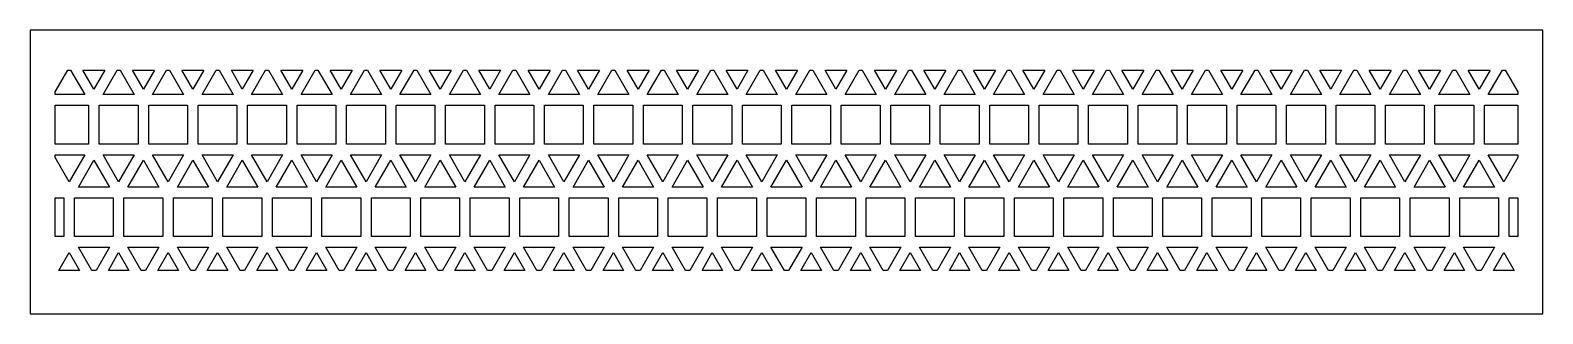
# Model space of a CAD drawing. Header units: millimetres. Extents: x 146 to 1054, y 65 to 235.
import ezdxf

# ---------------------------------------------------------------- set-up
doc = ezdxf.new("R2010")
doc.units = ezdxf.units.MM
doc.layers.get('0').update_dxf_attribs({"linetype": 'CONTINUOUS'})

msp = doc.modelspace()

# ---------------------------------------------------------------- linework, layer by layer
at = {"color": 7}
for points in [[(146.000008, 65), (1054.000008, 65), (1054.000008, 235), (146.000008, 235), (146.000008, 65)], [(178.678658, 196.398485), (161.000008, 196.398485), (161.000008, 198.017449), (168.495487, 211), (170.24847, 211), (178.678658, 196.398485)], [(177.638553, 211), (190.803889, 211), (184.221221, 199.598485), (177.638553, 211)], [(208.377143, 196.398485), (189.763783, 196.398485), (198.193972, 211), (199.946954, 211), (208.377143, 196.398485)], [(207.337038, 211), (220.502374, 211), (213.919706, 199.598485), (207.337038, 211)], [(238.075628, 196.398485), (219.462268, 196.398485), (227.892457, 211), (229.645439, 211), (238.075628, 196.398485)], [(237.035523, 211), (250.200858, 211), (243.618191, 199.598485), (237.035523, 211)], [(267.774113, 196.398485), (249.160753, 196.398485), (257.590942, 211), (259.343924, 211), (267.774113, 196.398485)], [(266.734007, 211), (279.899343, 211), (273.316675, 199.598485), (266.734007, 211)], [(297.472598, 196.398485), (278.859238, 196.398485), (287.289427, 211), (289.042409, 211), (297.472598, 196.398485)], [(296.432492, 211), (309.597828, 211), (303.01516, 199.598485), (296.432492, 211)], [(327.171082, 196.398485), (308.557723, 196.398485), (316.987911, 211), (318.740894, 211), (327.171082, 196.398485)], [(326.130977, 211), (339.296313, 211), (332.713645, 199.598485), (326.130977, 211)], [(356.869567, 196.398485), (338.256208, 196.398485), (346.686396, 211), (348.439378, 211), (356.869567, 196.398485)], [(355.829462, 211), (368.994798, 211), (362.41213, 199.598485), (355.829462, 211)], [(386.568052, 196.398485), (367.954692, 196.398485), (376.384881, 211), (378.137863, 211), (386.568052, 196.398485)], [(385.527947, 211), (398.693282, 211), (392.110615, 199.598485), (385.527947, 211)], [(416.266537, 196.398485), (397.653177, 196.398485), (406.083366, 211), (407.836348, 211), (416.266537, 196.398485)], [(415.226431, 211), (428.391767, 211), (421.809099, 199.598485), (415.226431, 211)], [(445.965022, 196.398485), (427.351662, 196.398485), (435.781851, 211), (437.534833, 211), (445.965022, 196.398485)], [(444.924916, 211), (458.090252, 211), (451.507584, 199.598485), (444.924916, 211)], [(475.663506, 196.398485), (457.050147, 196.398485), (465.480335, 211), (467.233318, 211), (475.663506, 196.398485)], [(474.623401, 211), (487.788737, 211), (481.206069, 199.598485), (474.623401, 211)], [(505.361991, 196.398485), (486.748632, 196.398485), (495.17882, 211), (496.931802, 211), (505.361991, 196.398485)], [(504.321886, 211), (517.487222, 211), (510.904554, 199.598485), (504.321886, 211)], [(535.060476, 196.398485), (516.447116, 196.398485), (524.877305, 211), (526.630287, 211), (535.060476, 196.398485)], [(534.020371, 211), (547.185706, 211), (540.603039, 199.598485), (534.020371, 211)], [(564.758961, 196.398485), (546.145601, 196.398485), (554.57579, 211), (556.328772, 211), (564.758961, 196.398485)], [(563.718856, 211), (576.884191, 211), (570.301523, 199.598485), (563.718856, 211)], [(594.457446, 196.398485), (575.844086, 196.398485), (584.274275, 211), (586.027257, 211), (594.457446, 196.398485)], [(593.41734, 211), (606.582676, 211), (600.000008, 199.598485), (593.41734, 211)], [(624.15593, 196.398485), (605.542571, 196.398485), (613.97276, 211), (615.725742, 211), (624.15593, 196.398485)], [(623.115825, 211), (636.281161, 211), (629.698493, 199.598485), (623.115825, 211)], [(653.854415, 196.398485), (635.241056, 196.398485), (643.671244, 211), (645.424227, 211), (653.854415, 196.398485)], [(652.81431, 211), (665.979646, 211), (659.396978, 199.598485), (652.81431, 211)], [(683.5529, 196.398485), (664.93954, 196.398485), (673.369729, 211), (675.122711, 211), (683.5529, 196.398485)], [(682.512795, 211), (695.678131, 211), (689.095463, 199.598485), (682.512795, 211)], [(713.251385, 196.398485), (694.638025, 196.398485), (703.068214, 211), (704.821196, 211), (713.251385, 196.398485)], [(712.21128, 211), (725.376615, 211), (718.793947, 199.598485), (712.21128, 211)], [(742.94987, 196.398485), (724.33651, 196.398485), (732.766699, 211), (734.519681, 211), (742.94987, 196.398485)], [(741.909764, 211), (755.0751, 211), (748.492432, 199.598485), (741.909764, 211)], [(772.648354, 196.398485), (754.034995, 196.398485), (762.465184, 211), (764.218166, 211), (772.648354, 196.398485)], [(771.608249, 211), (784.773585, 211), (778.190917, 199.598485), (771.608249, 211)], [(802.346839, 196.398485), (783.73348, 196.398485), (792.163668, 211), (793.916651, 211), (802.346839, 196.398485)], [(801.306734, 211), (814.47207, 211), (807.889402, 199.598485), (801.306734, 211)], [(832.045324, 196.398485), (813.431964, 196.398485), (821.862153, 211), (823.615135, 211), (832.045324, 196.398485)], [(831.005219, 211), (844.170555, 211), (837.587887, 199.598485), (831.005219, 211)], [(861.743809, 196.398485), (843.130449, 196.398485), (851.560638, 211), (853.31362, 211), (861.743809, 196.398485)], [(860.703704, 211), (873.869039, 211), (867.286372, 199.598485), (860.703704, 211)], [(891.442294, 196.398485), (872.828934, 196.398485), (881.259123, 211), (883.012105, 211), (891.442294, 196.398485)], [(890.402188, 211), (903.567524, 211), (896.984856, 199.598485), (890.402188, 211)], [(921.140779, 196.398485), (902.527419, 196.398485), (910.957608, 211), (912.71059, 211), (921.140779, 196.398485)], [(920.100673, 211), (933.266009, 211), (926.683341, 199.598485), (920.100673, 211)], [(950.839263, 196.398485), (932.225904, 196.398485), (940.656092, 211), (942.409075, 211), (950.839263, 196.398485)], [(949.799158, 211), (962.964494, 211), (956.381826, 199.598485), (949.799158, 211)], [(980.537748, 196.398485), (961.924389, 196.398485), (970.354577, 211), (972.107559, 211), (980.537748, 196.398485)], [(979.497643, 211), (992.662979, 211), (986.080311, 199.598485), (979.497643, 211)], [(1010.236233, 196.398485), (991.622873, 196.398485), (1000.053062, 211), (1001.806044, 211), (1010.236233, 196.398485)], [(1009.196128, 211), (1022.361463, 211), (1015.778796, 199.598485), (1009.196128, 211)], [(1039.000008, 198.017449), (1039.000008, 196.398485), (1021.321358, 196.398485), (1029.751547, 211), (1031.504529, 211), (1039.000008, 198.017449)], [(181.021221, 166.7), (161.000008, 166.7), (161.000008, 189.998485), (181.021221, 189.998485), (181.021221, 166.7)], [(210.719706, 189.998485), (210.719706, 166.7), (187.421221, 166.7), (187.421221, 189.998485), (210.719706, 189.998485)], [(240.418191, 189.998485), (240.418191, 166.7), (217.119706, 166.7), (217.119706, 189.998485), (240.418191, 189.998485)], [(270.116675, 189.998485), (270.116675, 166.7), (246.818191, 166.7), (246.818191, 189.998485), (270.116675, 189.998485)], [(299.81516, 189.998485), (299.81516, 166.7), (276.516675, 166.7), (276.516675, 189.998485), (299.81516, 189.998485)], [(329.513645, 189.998485), (329.513645, 166.7), (306.21516, 166.7), (306.21516, 189.998485), (329.513645, 189.998485)], [(359.21213, 189.998485), (359.21213, 166.7), (335.913645, 166.7), (335.913645, 189.998485), (359.21213, 189.998485)], [(388.910615, 189.998485), (388.910615, 166.7), (365.61213, 166.7), (365.61213, 189.998485), (388.910615, 189.998485)], [(418.609099, 189.998485), (418.609099, 166.7), (395.310615, 166.7), (395.310615, 189.998485), (418.609099, 189.998485)], [(448.307584, 189.998485), (448.307584, 166.7), (425.009099, 166.7), (425.009099, 189.998485), (448.307584, 189.998485)], [(478.006069, 189.998485), (478.006069, 166.7), (454.707584, 166.7), (454.707584, 189.998485), (478.006069, 189.998485)], [(507.704554, 189.998485), (507.704554, 166.7), (484.406069, 166.7), (484.406069, 189.998485), (507.704554, 189.998485)], [(537.403039, 189.998485), (537.403039, 166.7), (514.104554, 166.7), (514.104554, 189.998485), (537.403039, 189.998485)], [(567.101523, 189.998485), (567.101523, 166.7), (543.803039, 166.7), (543.803039, 189.998485), (567.101523, 189.998485)], [(596.800008, 189.998485), (596.800008, 166.7), (573.501523, 166.7), (573.501523, 189.998485), (596.800008, 189.998485)], [(626.498493, 189.998485), (626.498493, 166.7), (603.200008, 166.7), (603.200008, 189.998485), (626.498493, 189.998485)], [(656.196978, 189.998485), (656.196978, 166.7), (632.898493, 166.7), (632.898493, 189.998485), (656.196978, 189.998485)], [(685.895463, 189.998485), (685.895463, 166.7), (662.596978, 166.7), (662.596978, 189.998485), (685.895463, 189.998485)], [(715.593947, 189.998485), (715.593947, 166.7), (692.295463, 166.7), (692.295463, 189.998485), (715.593947, 189.998485)], [(745.292432, 189.998485), (745.292432, 166.7), (721.993947, 166.7), (721.993947, 189.998485), (745.292432, 189.998485)], [(774.990917, 189.998485), (774.990917, 166.7), (751.692432, 166.7), (751.692432, 189.998485), (774.990917, 189.998485)], [(804.689402, 189.998485), (804.689402, 166.7), (781.390917, 166.7), (781.390917, 189.998485), (804.689402, 189.998485)], [(834.387887, 189.998485), (834.387887, 166.7), (811.089402, 166.7), (811.089402, 189.998485), (834.387887, 189.998485)], [(864.086372, 189.998485), (864.086372, 166.7), (840.787887, 166.7), (840.787887, 189.998485), (864.086372, 189.998485)], [(893.784856, 189.998485), (893.784856, 166.7), (870.486372, 166.7), (870.486372, 189.998485), (893.784856, 189.998485)], [(923.483341, 189.998485), (923.483341, 166.7), (900.184856, 166.7), (900.184856, 189.998485), (923.483341, 189.998485)], [(953.181826, 189.998485), (953.181826, 166.7), (929.883341, 166.7), (929.883341, 189.998485), (953.181826, 189.998485)], [(982.880311, 189.998485), (982.880311, 166.7), (959.581826, 166.7), (959.581826, 189.998485), (982.880311, 189.998485)], [(1012.578796, 189.998485), (1012.578796, 166.7), (989.280311, 166.7), (989.280311, 189.998485), (1012.578796, 189.998485)], [(1018.978796, 166.7), (1018.978796, 189.998485), (1039.000008, 189.998485), (1039.000008, 166.7), (1018.978796, 166.7)], [(161.000008, 158.681036), (161.000008, 160.3), (178.678658, 160.3), (169.371978, 144.180358), (161.000008, 158.681036)], [(184.221221, 157.1), (193.527901, 140.980358), (174.914541, 140.980358), (184.221221, 157.1)], [(199.070463, 144.180358), (189.763783, 160.3), (208.377143, 160.3), (199.070463, 144.180358)], [(213.919706, 157.1), (223.226386, 140.980358), (204.613026, 140.980358), (213.919706, 157.1)], [(228.768948, 144.180358), (219.462268, 160.3), (238.075628, 160.3), (228.768948, 144.180358)], [(243.618191, 157.1), (252.92487, 140.980358), (234.311511, 140.980358), (243.618191, 157.1)], [(258.467433, 144.180358), (249.160753, 160.3), (267.774113, 160.3), (258.467433, 144.180358)], [(273.316675, 157.1), (282.623355, 140.980358), (264.009995, 140.980358), (273.316675, 157.1)], [(288.165918, 144.180358), (278.859238, 160.3), (297.472598, 160.3), (288.165918, 144.180358)], [(303.01516, 157.1), (312.32184, 140.980358), (293.70848, 140.980358), (303.01516, 157.1)], [(317.864403, 144.180358), (308.557723, 160.3), (327.171082, 160.3), (317.864403, 144.180358)], [(332.713645, 157.1), (342.020325, 140.980358), (323.406965, 140.980358), (332.713645, 157.1)], [(347.562887, 144.180358), (338.256208, 160.3), (356.869567, 160.3), (347.562887, 144.180358)], [(362.41213, 157.1), (371.71881, 140.980358), (353.10545, 140.980358), (362.41213, 157.1)], [(377.261372, 144.180358), (367.954692, 160.3), (386.568052, 160.3), (377.261372, 144.180358)], [(392.110615, 157.1), (401.417294, 140.980358), (382.803935, 140.980358), (392.110615, 157.1)], [(406.959857, 144.180358), (397.653177, 160.3), (416.266537, 160.3), (406.959857, 144.180358)], [(421.809099, 157.1), (431.115779, 140.980358), (412.50242, 140.980358), (421.809099, 157.1)], [(436.658342, 144.180358), (427.351662, 160.3), (445.965022, 160.3), (436.658342, 144.180358)], [(451.507584, 157.1), (460.814264, 140.980358), (442.200904, 140.980358), (451.507584, 157.1)], [(466.356827, 144.180358), (457.050147, 160.3), (475.663506, 160.3), (466.356827, 144.180358)], [(481.206069, 157.1), (490.512749, 140.980358), (471.899389, 140.980358), (481.206069, 157.1)], [(496.055311, 144.180358), (486.748632, 160.3), (505.361991, 160.3), (496.055311, 144.180358)], [(510.904554, 157.1), (520.211234, 140.980358), (501.597874, 140.980358), (510.904554, 157.1)], [(525.753796, 144.180358), (516.447116, 160.3), (535.060476, 160.3), (525.753796, 144.180358)], [(540.603039, 157.1), (549.909718, 140.980358), (531.296359, 140.980358), (540.603039, 157.1)], [(555.452281, 144.180358), (546.145601, 160.3), (564.758961, 160.3), (555.452281, 144.180358)], [(570.301523, 157.1), (579.608203, 140.980358), (560.994844, 140.980358), (570.301523, 157.1)], [(585.150766, 144.180358), (575.844086, 160.3), (594.457446, 160.3), (585.150766, 144.180358)], [(600.000008, 157.1), (609.306688, 140.980358), (590.693328, 140.980358), (600.000008, 157.1)], [(614.849251, 144.180358), (605.542571, 160.3), (624.15593, 160.3), (614.849251, 144.180358)], [(629.698493, 157.1), (639.005173, 140.980358), (620.391813, 140.980358), (629.698493, 157.1)], [(644.547735, 144.180358), (635.241056, 160.3), (653.854415, 160.3), (644.547735, 144.180358)], [(659.396978, 157.1), (668.703658, 140.980358), (650.090298, 140.980358), (659.396978, 157.1)], [(674.24622, 144.180358), (664.93954, 160.3), (683.5529, 160.3), (674.24622, 144.180358)], [(689.095463, 157.1), (698.402142, 140.980358), (679.788783, 140.980358), (689.095463, 157.1)], [(703.944705, 144.180358), (694.638025, 160.3), (713.251385, 160.3), (703.944705, 144.180358)], [(718.793947, 157.1), (728.100627, 140.980358), (709.487268, 140.980358), (718.793947, 157.1)], [(733.64319, 144.180358), (724.33651, 160.3), (742.94987, 160.3), (733.64319, 144.180358)], [(748.492432, 157.1), (757.799112, 140.980358), (739.185752, 140.980358), (748.492432, 157.1)], [(763.341675, 144.180358), (754.034995, 160.3), (772.648354, 160.3), (763.341675, 144.180358)], [(778.190917, 157.1), (787.497597, 140.980358), (768.884237, 140.980358), (778.190917, 157.1)], [(793.040159, 144.180358), (783.73348, 160.3), (802.346839, 160.3), (793.040159, 144.180358)], [(807.889402, 157.1), (817.196082, 140.980358), (798.582722, 140.980358), (807.889402, 157.1)], [(822.738644, 144.180358), (813.431964, 160.3), (832.045324, 160.3), (822.738644, 144.180358)], [(837.587887, 157.1), (846.894567, 140.980358), (828.281207, 140.980358), (837.587887, 157.1)], [(852.437129, 144.180358), (843.130449, 160.3), (861.743809, 160.3), (852.437129, 144.180358)], [(867.286372, 157.1), (876.593051, 140.980358), (857.979692, 140.980358), (867.286372, 157.1)], [(882.135614, 144.180358), (872.828934, 160.3), (891.442294, 160.3), (882.135614, 144.180358)], [(896.984856, 157.1), (906.291536, 140.980358), (887.678176, 140.980358), (896.984856, 157.1)], [(911.834099, 144.180358), (902.527419, 160.3), (921.140779, 160.3), (911.834099, 144.180358)], [(926.683341, 157.1), (935.990021, 140.980358), (917.376661, 140.980358), (926.683341, 157.1)], [(941.532584, 144.180358), (932.225904, 160.3), (950.839263, 160.3), (941.532584, 144.180358)], [(956.381826, 157.1), (965.688506, 140.980358), (947.075146, 140.980358), (956.381826, 157.1)], [(971.231068, 144.180358), (961.924389, 160.3), (980.537748, 160.3), (971.231068, 144.180358)], [(986.080311, 157.1), (995.386991, 140.980358), (976.773631, 140.980358), (986.080311, 157.1)], [(1000.929553, 144.180358), (991.622873, 160.3), (1010.236233, 160.3), (1000.929553, 144.180358)], [(1015.778796, 157.1), (1025.085475, 140.980358), (1006.472116, 140.980358), (1015.778796, 157.1)], [(1021.321358, 160.3), (1039.000008, 160.3), (1039.000008, 158.681036), (1030.628038, 144.180358), (1021.321358, 160.3)], [(166.171978, 111.281873), (161.000008, 111.281873), (161.000008, 134.580358), (166.171978, 134.580358), (166.171978, 111.281873)], [(195.870463, 134.580358), (195.870463, 111.281873), (172.571978, 111.281873), (172.571978, 134.580358), (195.870463, 134.580358)], [(225.568948, 134.580358), (225.568948, 111.281873), (202.270463, 111.281873), (202.270463, 134.580358), (225.568948, 134.580358)], [(255.267433, 134.580358), (255.267433, 111.281873), (231.968948, 111.281873), (231.968948, 134.580358), (255.267433, 134.580358)], [(284.965918, 134.580358), (284.965918, 111.281873), (261.667433, 111.281873), (261.667433, 134.580358), (284.965918, 134.580358)], [(314.664403, 134.580358), (314.664403, 111.281873), (291.365918, 111.281873), (291.365918, 134.580358), (314.664403, 134.580358)], [(344.362887, 134.580358), (344.362887, 111.281873), (321.064403, 111.281873), (321.064403, 134.580358), (344.362887, 134.580358)], [(374.061372, 134.580358), (374.061372, 111.281873), (350.762887, 111.281873), (350.762887, 134.580358), (374.061372, 134.580358)], [(403.759857, 134.580358), (403.759857, 111.281873), (380.461372, 111.281873), (380.461372, 134.580358), (403.759857, 134.580358)], [(433.458342, 134.580358), (433.458342, 111.281873), (410.159857, 111.281873), (410.159857, 134.580358), (433.458342, 134.580358)], [(463.156827, 134.580358), (463.156827, 111.281873), (439.858342, 111.281873), (439.858342, 134.580358), (463.156827, 134.580358)], [(492.855311, 134.580358), (492.855311, 111.281873), (469.556827, 111.281873), (469.556827, 134.580358), (492.855311, 134.580358)], [(522.553796, 134.580358), (522.553796, 111.281873), (499.255311, 111.281873), (499.255311, 134.580358), (522.553796, 134.580358)], [(552.252281, 134.580358), (552.252281, 111.281873), (528.953796, 111.281873), (528.953796, 134.580358), (552.252281, 134.580358)], [(581.950766, 134.580358), (581.950766, 111.281873), (558.652281, 111.281873), (558.652281, 134.580358), (581.950766, 134.580358)], [(611.649251, 134.580358), (611.649251, 111.281873), (588.350766, 111.281873), (588.350766, 134.580358), (611.649251, 134.580358)], [(641.347735, 134.580358), (641.347735, 111.281873), (618.049251, 111.281873), (618.049251, 134.580358), (641.347735, 134.580358)], [(671.04622, 134.580358), (671.04622, 111.281873), (647.747735, 111.281873), (647.747735, 134.580358), (671.04622, 134.580358)], [(700.744705, 134.580358), (700.744705, 111.281873), (677.44622, 111.281873), (677.44622, 134.580358), (700.744705, 134.580358)], [(730.44319, 134.580358), (730.44319, 111.281873), (707.144705, 111.281873), (707.144705, 134.580358), (730.44319, 134.580358)], [(760.141675, 134.580358), (760.141675, 111.281873), (736.84319, 111.281873), (736.84319, 134.580358), (760.141675, 134.580358)], [(789.840159, 134.580358), (789.840159, 111.281873), (766.541675, 111.281873), (766.541675, 134.580358), (789.840159, 134.580358)], [(819.538644, 134.580358), (819.538644, 111.281873), (796.240159, 111.281873), (796.240159, 134.580358), (819.538644, 134.580358)], [(849.237129, 134.580358), (849.237129, 111.281873), (825.938644, 111.281873), (825.938644, 134.580358), (849.237129, 134.580358)], [(878.935614, 134.580358), (878.935614, 111.281873), (855.637129, 111.281873), (855.637129, 134.580358), (878.935614, 134.580358)], [(908.634099, 134.580358), (908.634099, 111.281873), (885.335614, 111.281873), (885.335614, 134.580358), (908.634099, 134.580358)], [(938.332584, 134.580358), (938.332584, 111.281873), (915.034099, 111.281873), (915.034099, 134.580358), (938.332584, 134.580358)], [(968.031068, 134.580358), (968.031068, 111.281873), (944.732584, 111.281873), (944.732584, 134.580358), (968.031068, 134.580358)], [(997.729553, 134.580358), (997.729553, 111.281873), (974.431068, 111.281873), (974.431068, 134.580358), (997.729553, 134.580358)], [(1027.428038, 134.580358), (1027.428038, 111.281873), (1004.129553, 111.281873), (1004.129553, 134.580358), (1027.428038, 134.580358)], [(1033.828038, 111.281873), (1033.828038, 134.580358), (1039.000008, 134.580358), (1039.000008, 111.281873), (1033.828038, 111.281873)], [(175.539161, 91), (163.204796, 91), (169.371978, 101.681873), (175.539161, 91)], [(174.914541, 104.881873), (193.527901, 104.881873), (185.513198, 91), (182.929244, 91), (174.914541, 104.881873)], [(205.237645, 91), (192.903281, 91), (199.070463, 101.681873), (205.237645, 91)], [(204.613026, 104.881873), (223.226386, 104.881873), (215.211682, 91), (212.627729, 91), (204.613026, 104.881873)], [(234.93613, 91), (222.601766, 91), (228.768948, 101.681873), (234.93613, 91)], [(234.311511, 104.881873), (252.92487, 104.881873), (244.910167, 91), (242.326214, 91), (234.311511, 104.881873)], [(264.634615, 91), (252.300251, 91), (258.467433, 101.681873), (264.634615, 91)], [(264.009995, 104.881873), (282.623355, 104.881873), (274.608652, 91), (272.024699, 91), (264.009995, 104.881873)], [(294.3331, 91), (281.998736, 91), (288.165918, 101.681873), (294.3331, 91)], [(293.70848, 104.881873), (312.32184, 104.881873), (304.307137, 91), (301.723183, 91), (293.70848, 104.881873)], [(324.031585, 91), (311.69722, 91), (317.864403, 101.681873), (324.031585, 91)], [(323.406965, 104.881873), (342.020325, 104.881873), (334.005622, 91), (331.421668, 91), (323.406965, 104.881873)], [(353.73007, 91), (341.395705, 91), (347.562887, 101.681873), (353.73007, 91)], [(353.10545, 104.881873), (371.71881, 104.881873), (363.704107, 91), (361.120153, 91), (353.10545, 104.881873)], [(383.428554, 91), (371.09419, 91), (377.261372, 101.681873), (383.428554, 91)], [(382.803935, 104.881873), (401.417294, 104.881873), (393.402591, 91), (390.818638, 91), (382.803935, 104.881873)], [(413.127039, 91), (400.792675, 91), (406.959857, 101.681873), (413.127039, 91)], [(412.50242, 104.881873), (431.115779, 104.881873), (423.101076, 91), (420.517123, 91), (412.50242, 104.881873)], [(442.825524, 91), (430.49116, 91), (436.658342, 101.681873), (442.825524, 91)], [(442.200904, 104.881873), (460.814264, 104.881873), (452.799561, 91), (450.215607, 91), (442.200904, 104.881873)], [(472.524009, 91), (460.189644, 91), (466.356827, 101.681873), (472.524009, 91)], [(471.899389, 104.881873), (490.512749, 104.881873), (482.498046, 91), (479.914092, 91), (471.899389, 104.881873)], [(502.222494, 91), (489.888129, 91), (496.055311, 101.681873), (502.222494, 91)], [(501.597874, 104.881873), (520.211234, 104.881873), (512.196531, 91), (509.612577, 91), (501.597874, 104.881873)], [(531.920978, 91), (519.586614, 91), (525.753796, 101.681873), (531.920978, 91)], [(531.296359, 104.881873), (549.909718, 104.881873), (541.895015, 91), (539.311062, 91), (531.296359, 104.881873)], [(561.619463, 91), (549.285099, 91), (555.452281, 101.681873), (561.619463, 91)], [(560.994844, 104.881873), (579.608203, 104.881873), (571.5935, 91), (569.009547, 91), (560.994844, 104.881873)], [(591.317948, 91), (578.983584, 91), (585.150766, 101.681873), (591.317948, 91)], [(590.693328, 104.881873), (609.306688, 104.881873), (601.291985, 91), (598.708031, 91), (590.693328, 104.881873)], [(621.016433, 91), (608.682068, 91), (614.849251, 101.681873), (621.016433, 91)], [(620.391813, 104.881873), (639.005173, 104.881873), (630.99047, 91), (628.406516, 91), (620.391813, 104.881873)], [(650.714918, 91), (638.380553, 91), (644.547735, 101.681873), (650.714918, 91)], [(650.090298, 104.881873), (668.703658, 104.881873), (660.688955, 91), (658.105001, 91), (650.090298, 104.881873)], [(680.413402, 91), (668.079038, 91), (674.24622, 101.681873), (680.413402, 91)], [(679.788783, 104.881873), (698.402142, 104.881873), (690.387439, 91), (687.803486, 91), (679.788783, 104.881873)], [(710.111887, 91), (697.777523, 91), (703.944705, 101.681873), (710.111887, 91)], [(709.487268, 104.881873), (728.100627, 104.881873), (720.085924, 91), (717.501971, 91), (709.487268, 104.881873)], [(739.810372, 91), (727.476008, 91), (733.64319, 101.681873), (739.810372, 91)], [(739.185752, 104.881873), (757.799112, 104.881873), (749.784409, 91), (747.200456, 91), (739.185752, 104.881873)], [(769.508857, 91), (757.174492, 91), (763.341675, 101.681873), (769.508857, 91)], [(768.884237, 104.881873), (787.497597, 104.881873), (779.482894, 91), (776.89894, 91), (768.884237, 104.881873)], [(799.207342, 91), (786.872977, 91), (793.040159, 101.681873), (799.207342, 91)], [(798.582722, 104.881873), (817.196082, 104.881873), (809.181379, 91), (806.597425, 91), (798.582722, 104.881873)], [(828.905826, 91), (816.571462, 91), (822.738644, 101.681873), (828.905826, 91)], [(828.281207, 104.881873), (846.894567, 104.881873), (838.879863, 91), (836.29591, 91), (828.281207, 104.881873)], [(858.604311, 91), (846.269947, 91), (852.437129, 101.681873), (858.604311, 91)], [(857.979692, 104.881873), (876.593051, 104.881873), (868.578348, 91), (865.994395, 91), (857.979692, 104.881873)], [(888.302796, 91), (875.968432, 91), (882.135614, 101.681873), (888.302796, 91)], [(887.678176, 104.881873), (906.291536, 104.881873), (898.276833, 91), (895.69288, 91), (887.678176, 104.881873)], [(918.001281, 91), (905.666917, 91), (911.834099, 101.681873), (918.001281, 91)], [(917.376661, 104.881873), (935.990021, 104.881873), (927.975318, 91), (925.391364, 91), (917.376661, 104.881873)], [(947.699766, 91), (935.365401, 91), (941.532584, 101.681873), (947.699766, 91)], [(947.075146, 104.881873), (965.688506, 104.881873), (957.673803, 91), (955.089849, 91), (947.075146, 104.881873)], [(977.398251, 91), (965.063886, 91), (971.231068, 101.681873), (977.398251, 91)], [(976.773631, 104.881873), (995.386991, 104.881873), (987.372288, 91), (984.788334, 91), (976.773631, 104.881873)], [(1007.096735, 91), (994.762371, 91), (1000.929553, 101.681873), (1007.096735, 91)], [(1006.472116, 104.881873), (1025.085475, 104.881873), (1017.070772, 91), (1014.486819, 91), (1006.472116, 104.881873)], [(1036.79522, 91), (1024.460856, 91), (1030.628038, 101.681873), (1036.79522, 91)]]:
    msp.add_lwpolyline(points, close=True, dxfattribs=at)

doc.saveas('drawing.dxf')
